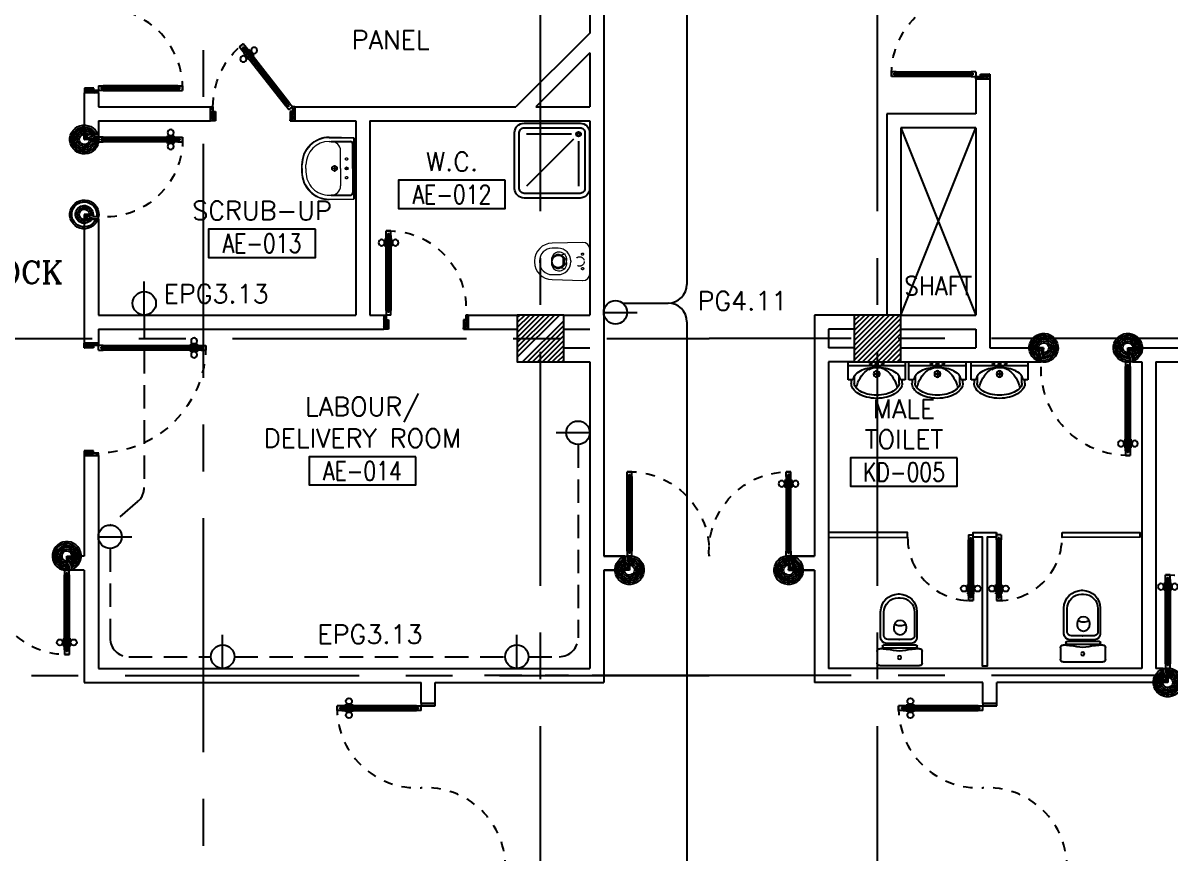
# Model space of a CAD drawing. Extents: x -0.4 to 91.7, y -13.2 to 78.1.
# Drawn here: x 62.11 to 74.37, y 44.67 to 53.54 of the extents above; entities that cross this region are included whole.
import ezdxf
from ezdxf.enums import TextEntityAlignment as Align

# ---------------------------------------------------------------- set-up
doc = ezdxf.new("R2010")
doc.units = 0
doc.header["$MEASUREMENT"] = 0
for name, pattern in [('CENTER', [2, 1.25, -0.25, 0.25, -0.25]), ('CENTERX2', [4, 2.5, -0.5, 0.5, -0.5]), ('DASHED', [0.75, 0.5, -0.25]), ('HIDDEN', [0.375, 0.25, -0.125]), ('HIDDEN2', [0.1875, 0.125, -0.0625])]:
    doc.linetypes.add(name, pattern=pattern)
doc.layers.get('0').update_dxf_attribs({"color": 11, "linetype": 'CONTINUOUS'})
for name, color, linetype in [('AXES', 11, 'CENTERX2'), ('AXES1', 11, 'CENTER'), ('COL', 11, 'CONTINUOUS'), ('DIM', 11, 'CONTINUOUS'), ('DOOR', 11, 'CONTINUOUS'), ('DOOR-DIM', 11, 'CONTINUOUS'), ('E-CLINE', 4, 'CONTINUOUS'), ('E-HLINE', 4, 'HIDDEN'), ('E-SOCKETS', 4, 'CONTINUOUS'), ('FIX', 11, 'CONTINUOUS'), ('HAT', 11, 'CONTINUOUS'), ('PART', 11, 'CONTINUOUS'), ('RM-BOX', 11, 'CONTINUOUS'), ('RM-NAME', 11, 'CONTINUOUS'), ('RM-NO', 11, 'CONTINUOUS'), ('SHAFTS', 11, 'CONTINUOUS'), ('SUNI-FUR', 11, 'CONTINUOUS'), ('TXT', 11, 'CONTINUOUS'), ('WALL', 11, 'CONTINUOUS')]:
    doc.layers.add(name, color=color, linetype=linetype)
doc.styles.add('ROMANC', font='romanc', dxfattribs={"height": 0.1})
doc.styles.add('ROMANS', font='ROMANS.shx', dxfattribs={"width": 0.6})

# ---------------------------------------------------------------- blocks, each defined once
blk = doc.blocks.new('RM1')
at = {"layer": 'RM-BOX'}
blk.add_lwpolyline([(570, -200), (-570, -200), (-570, -500), (570, -500)], close=True, dxfattribs=at)
at = {"layer": 'RM-NAME', "style": 'ROMANS'}
for tag, p in [('ROOMNAME1', (0, 324)), ('ROOMNAME2', (0, 0))]:
    blk.add_attdef(tag, text='', height=200, dxfattribs=at).set_placement(p, align=Align.MIDDLE)
at = {"layer": 'RM-NO', "style": 'ROMANS', "width": 0.8}
blk.add_attdef('ROOMNO', text='', height=200, dxfattribs=at).set_placement((0, -350), align=Align.MIDDLE)
blk = doc.blocks.new('A$C272A55A0')
at = {"layer": 'DOOR', "color": 0, "linetype": 'ByBlock'}
for p, q in [((0, 900), (0, 1050)), ((50, 1050), (0, 1050)), ((50, 950), (50, 1050)), ((1750, 950), (1750, 1050)), ((1750, 1050), (1800, 1050)), ((1800, 1050), (1800, 900)), ((0, 900), (25, 900)), ((25, 950), (50, 950)), ((25, 900), (25, 950)), ((75, 900), (25, 900)), ((25, 850), (25, 900)), ((58, 870), (42, 870)), ((42, 870), (42, 850)), ((58, 850), (58, 870)), ((75, 900), (75, 850)), ((1725, 900), (1775, 900)), ((1725, 900), (1725, 850)), ((1742, 870), (1758, 870)), ((1742, 850), (1742, 870)), ((1775, 950), (1750, 950)), ((1758, 870), (1758, 850)), ((1775, 900), (1775, 950)), ((1800, 900), (1775, 900)), ((1775, 850), (1775, 900)), ((42, 850), (25, 850)), ((75, 850), (58, 850)), ((1725, 850), (1742, 850)), ((1758, 850), (1775, 850)), ((1718, 160), (1709, 160)), ((1709, 95), (1709, 160)), ((1725, 173), (1718, 173)), ((1718, 173), (1718, 83)), ((1718, 95), (1718, 160)), ((1775, 173), (1782, 173)), ((1782, 173), (1782, 83)), ((1782, 160), (1791, 160)), ((1782, 95), (1782, 160)), ((1791, 95), (1791, 160)), ((25, 50), (42, 50)), ((25, 50), (25, 0)), ((25, 0), (75, 0)), ((75, 0), (25, 0)), ((42, 50), (42, 30)), ((42, 30), (58, 30)), ((58, 50), (75, 50)), ((58, 50), (58, 30)), ((75, 50), (75, 0)), ((1718, 95), (1709, 95)), ((1725, 83), (1718, 83)), ((1742, 50), (1725, 50)), ((1725, 50), (1725, 0)), ((1775, 0), (1725, 0)), ((1725, 0), (1775, 0)), ((1742, 50), (1742, 30)), ((1758, 30), (1742, 30)), ((1775, 50), (1758, 50)), ((1758, 50), (1758, 30)), ((1775, 83), (1782, 83)), ((1775, 50), (1775, 0)), ((1782, 95), (1791, 95))]:
    blk.add_line(p, q, dxfattribs=at)
at = {"layer": 'DOOR', "color": 9, "linetype": 'ByBlock'}
for p, q in [((50, 1050), (0, 1010)), ((50, 1050), (0, 937)), ((50, 1050), (37, 950)), ((1750, 1050), (1800, 1010)), ((1750, 1050), (1800, 937)), ((1750, 1050), (1763, 950))]:
    blk.add_line(p, q, dxfattribs=at)
at = {"layer": 'DOOR', "linetype": 'ByBlock'}
for p, q in [((25, 850), (25, 50)), ((42, 850), (42, 50)), ((58, 850), (58, 50)), ((75, 50), (75, 850)), ((1725, 50), (1725, 850)), ((1742, 850), (1742, 50)), ((1758, 850), (1758, 50)), ((1775, 850), (1775, 50))]:
    blk.add_line(p, q, dxfattribs=at)
at = {"layer": 'DOOR', "color": 0, "linetype": 'ByBlock'}
for centre in [(1676, 128), (1824, 128)]:
    blk.add_circle(centre, 32.4, dxfattribs=at)
at = {"layer": 'DOOR', "color": 9, "linetype": 'ByBlock'}
for centre, radius, start, end in [((50, 1050), 54.4, 203.2074, 270), ((50, 1050), 74.4, 227.7764, 270), ((50, 1050), 34.4, 180, 270), ((50, 1050), 14.4, 180, 270), ((1750, 1050), 14.4, 270, 0), ((1750, 1050), 34.4, 270, 0), ((1750, 1050), 54.4, 270, 336.7926), ((1750, 1050), 74.4, 270, 312.2236), ((50, 1050), 94.4, 238.0182, 270), ((50, 1050), 114, 244.0838, 257.3774), ((50, 1050), 134, 248.1598, 259.28), ((50, 1050), 154, 251.1053, 256.2858), ((1750, 1050), 94.4, 270, 301.9818), ((1750, 1050), 114, 282.6226, 295.9162), ((1750, 1050), 134, 280.72, 291.8402), ((1750, 1050), 154, 283.7142, 288.8947)]:
    blk.add_arc(centre, radius, start, end, dxfattribs=at)
at = {"layer": 'DOOR', "linetype": 'HIDDEN', "ltscale": 0.5}
for centre, start, end in [((50, 851), 268.3174, 3.2965), ((1750, 851), 176.7035, 271.6826)]:
    blk.add_arc(centre, 851, start, end, dxfattribs=at)
at = {"layer": 'WALL', "linetype": 'ByBlock'}
blk.add_line((1800, 900), (1800, 1050), dxfattribs=at)
blk = doc.blocks.new('COL50')
at = {"layer": 'COL'}
blk.add_lwpolyline([(-250, 250), (-250, -250), (250, -250), (250, 250)], close=True, dxfattribs=at)
blk = doc.blocks.new('*X62')
at = {"color": 0}
for p, q in [((193089, 55150), (193540, 55601)), ((193089, 55203), (193487, 55601)), ((193089, 55256), (193434, 55601)), ((193089, 55309), (193381, 55601)), ((193089, 55362), (193328, 55601)), ((193089, 55415), (193275, 55601)), ((193089, 55468), (193222, 55601)), ((193089, 55521), (193169, 55601)), ((193089, 55574), (193116, 55601)), ((193146, 55101), (193589, 55544)), ((193199, 55101), (193589, 55491)), ((193252, 55101), (193589, 55438)), ((193305, 55101), (193589, 55385)), ((193358, 55101), (193589, 55332)), ((193411, 55101), (193589, 55278)), ((193464, 55101), (193589, 55225)), ((193517, 55101), (193589, 55172)), ((193570, 55101), (193589, 55119))]:
    blk.add_line(p, q, dxfattribs=at)
blk = doc.blocks.new('*X47')
at = {"color": 0}
for p, q in [((84179, 55117), (84663, 55601)), ((84179, 55170), (84610, 55601)), ((84179, 55223), (84557, 55601)), ((84179, 55276), (84504, 55601)), ((84179, 55329), (84451, 55601)), ((84179, 55382), (84398, 55601)), ((84179, 55435), (84345, 55601)), ((84179, 55488), (84292, 55601)), ((84179, 55541), (84239, 55601)), ((84179, 55594), (84186, 55601)), ((84216, 55101), (84679, 55564)), ((84269, 55101), (84679, 55511)), ((84322, 55101), (84679, 55458)), ((84375, 55101), (84679, 55405)), ((84428, 55101), (84679, 55352)), ((84481, 55101), (84679, 55299)), ((84534, 55101), (84679, 55246)), ((84587, 55101), (84679, 55193)), ((84640, 55101), (84679, 55140))]:
    blk.add_line(p, q, dxfattribs=at)
blk = doc.blocks.new('DOOR90')
at = {"layer": 'DOOR', "color": 7, "linetype": 'ByBlock'}
for p, q in [((-150, 0), (0, 0)), ((-150, 0), (-150, -25)), ((0, -50), (-114, 0)), ((0, -50), (-40, 0)), ((0, -50), (0, 0)), ((-1000, -25), (-1050, -25)), ((-1050, -75), (-1050, -25)), ((-1050, -25), (-1050, -75)), ((-1000, -75), (-1050, -75)), ((-1000, -42), (-1020, -42)), ((-1020, -42), (-1020, -58)), ((-1000, -58), (-1020, -58)), ((-1000, -25), (-1000, -42)), ((-1000, -58), (-1000, -75)), ((-878, -18), (-968, -18)), ((-968, -25), (-968, -18)), ((-968, -75), (-968, -82)), ((-878, -82), (-968, -82)), ((-955, -9), (-890, -9)), ((-955, -18), (-955, -9)), ((-955, -18), (-890, -18)), ((-955, -82), (-890, -82)), ((-955, -82), (-955, -91)), ((-955, -91), (-890, -91)), ((-890, -18), (-890, -9)), ((-890, -82), (-890, -91)), ((-878, -25), (-878, -18)), ((-878, -75), (-878, -82)), ((-200, -25), (-150, -25)), ((-200, -42), (-200, -25)), ((-180, -42), (-200, -42)), ((-200, -58), (-180, -58)), ((-200, -75), (-200, -58)), ((-150, -75), (-200, -75)), ((-180, -58), (-180, -42)), ((-150, -25), (-100, -25)), ((-150, -75), (-150, -25)), ((-100, -25), (-100, -50)), ((0, -50), (-100, -37)), ((-100, -50), (0, -50)), ((0, -850), (-114, -900)), ((-100, -875), (-100, -850)), ((0, -850), (-100, -863)), ((-100, -850), (0, -850)), ((0, -850), (-40, -900)), ((0, -850), (0, -900)), ((-150, -875), (-100, -875)), ((-150, -900), (-150, -875)), ((-150, -900), (0, -900)), ((0, -900), (-150, -900))]:
    blk.add_line(p, q, dxfattribs=at)
at = {"layer": 'DOOR', "linetype": 'ByBlock'}
for p, q in [((-200, -25), (-1000, -25)), ((-200, -42), (-1000, -42)), ((-200, -58), (-1000, -58)), ((-1000, -75), (-200, -75))]:
    blk.add_line(p, q, dxfattribs=at)
at = {"layer": 'DOOR', "color": 7, "linetype": 'ByBlock'}
for centre in [(-923, 24), (-923, -124)]:
    blk.add_circle(centre, 32.4, dxfattribs=at)
for centre, radius, start, end in [((0, -50), 154, 161.1053, 166.2858), ((0, -50), 94.4, 148.0182, 180), ((0, -50), 134, 158.1598, 169.28), ((0, -50), 114, 154.0838, 167.3774), ((0, -50), 74.4, 137.7764, 180), ((0, -50), 54.4, 113.2074, 180), ((0, -50), 34.4, 90, 180), ((0, -50), 14.4, 90, 180), ((0, -850), 94.4, 180, 211.9818), ((0, -850), 74.4, 180, 222.2236), ((0, -850), 54.4, 180, 246.7926), ((0, -850), 34.4, 180, 270), ((0, -850), 14.4, 180, 270), ((0, -850), 154, 193.7142, 198.8947), ((0, -850), 134, 190.72, 201.8402)]:
    blk.add_arc(centre, radius, start, end, dxfattribs=at)
at = {"layer": 'DOOR', "linetype": 'HIDDEN', "ltscale": 0.5}
blk.add_arc((-222, -50), 828, 178.2701, 275.003, dxfattribs=at)
blk = doc.blocks.new('DOOR100')
at = {"layer": 'DOOR', "color": 7, "linetype": 'ByBlock'}
for p, q in [((-75, 1250), (-75, 1300)), ((-75, 1300), (-25, 1300)), ((-25, 1300), (-75, 1300)), ((-58, 1250), (-75, 1250)), ((-58, 1250), (-58, 1270)), ((-42, 1270), (-58, 1270)), ((-42, 1250), (-42, 1270)), ((-25, 1250), (-42, 1250)), ((-25, 1250), (-25, 1300)), ((-91, 1205), (-91, 1140)), ((-82, 1205), (-91, 1205)), ((-82, 1140), (-91, 1140)), ((-82, 1128), (-82, 1218)), ((-75, 1218), (-82, 1218)), ((-82, 1205), (-82, 1140)), ((-75, 1128), (-82, 1128)), ((-25, 1218), (-18, 1218)), ((-25, 1128), (-18, 1128)), ((-18, 1128), (-18, 1218)), ((-18, 1205), (-18, 1140)), ((-18, 1205), (-9, 1205)), ((-18, 1140), (-9, 1140)), ((-9, 1205), (-9, 1140)), ((-1200, 0), (-1200, 150)), ((-1200, 150), (-1175, 150)), ((-1200, 150), (-1200, 0)), ((-1175, 150), (-1175, 100)), ((-75, 200), (-58, 200)), ((-75, 150), (-75, 200)), ((-75, 150), (-25, 150)), ((-58, 200), (-58, 180)), ((-58, 180), (-42, 180)), ((-42, 200), (-25, 200)), ((-42, 180), (-42, 200)), ((-25, 200), (-25, 150)), ((0, 150), (-25, 150)), ((-25, 150), (-25, 100)), ((0, 0), (0, 150)), ((0, 150), (0, 0)), ((-1150, 0), (-1200, 114)), ((-1150, 0), (-1200, 40)), ((-1150, 0), (-1200, 0)), ((-1175, 100), (-1150, 100)), ((-1150, 0), (-1163, 100)), ((-1150, 100), (-1150, 0)), ((-50, 0), (0, 114)), ((-50, 100), (-50, 0)), ((-50, 0), (-37, 100)), ((-25, 100), (-50, 100)), ((-50, 0), (0, 40)), ((-50, 0), (0, 0))]:
    blk.add_line(p, q, dxfattribs=at)
at = {"layer": 'DOOR', "linetype": 'ByBlock'}
for p, q in [((-75, 1250), (-75, 200)), ((-58, 200), (-58, 1250)), ((-42, 200), (-42, 1250)), ((-25, 200), (-25, 1250))]:
    blk.add_line(p, q, dxfattribs=at)
at = {"layer": 'DOOR', "color": 7, "linetype": 'ByBlock'}
for centre in [(-124, 1173), (24, 1173)]:
    blk.add_circle(centre, 32.4, dxfattribs=at)
at = {"layer": 'DOOR', "linetype": 'HIDDEN', "ltscale": 0.5}
blk.add_arc((-25, 150), 1150, 90, 180, dxfattribs=at)
at = {"layer": 'DOOR', "color": 7, "linetype": 'ByBlock'}
for centre, radius, start, end in [((-1150, 0), 154, 103.7142, 108.8947), ((-1150, 0), 134, 100.72, 111.8402), ((-50, 0), 134, 68.1598, 79.28), ((-50, 0), 154, 71.1053, 76.2858), ((-1150, 0), 94.4, 90, 121.9818), ((-1150, 0), 74.4, 90, 132.2236), ((-1150, 0), 54.4, 90, 156.7926), ((-1150, 0), 34.4, 90, 180), ((-1150, 0), 14.4, 90, 180), ((-50, 0), 94.4, 58.0182, 90), ((-50, 0), 74.4, 47.7764, 90), ((-50, 0), 54.4, 23.2074, 90), ((-50, 0), 34.4, 0, 90), ((-50, 0), 14.4, 0, 90), ((-50, 0), 114, 64.0838, 77.3774)]:
    blk.add_arc(centre, radius, start, end, dxfattribs=at)
blk = doc.blocks.new('DOOR90C')
at = {"layer": 'DOOR', "color": 7, "linetype": 'ByBlock'}
for p, q in [((150, 900), (0, 900)), ((0, 900), (0, 875)), ((0, 875), (50, 875)), ((150, 850), (36, 900)), ((50, 875), (50, 850)), ((150, 850), (50, 863)), ((150, 850), (110, 900)), ((150, 850), (150, 900)), ((50, 850), (150, 850)), ((-641, 591), (-672, 552)), ((-672, 552), (-641, 591)), ((-633, 521), (-672, 552)), ((-602, 560), (-641, 591)), ((-638, 546), (-628, 559)), ((-622, 534), (-638, 546)), ((-633, 521), (-622, 534)), ((-613, 547), (-628, 559)), ((-613, 547), (-602, 560)), ((-607, 501), (-612, 495)), ((-541, 440), (-612, 495)), ((-577, 540), (-572, 546)), ((-501, 490), (-572, 546)), ((-562, 538), (-557, 545)), ((-562, 538), (-511, 498)), ((-557, 545), (-506, 505)), ((-511, 498), (-506, 505)), ((-506, 485), (-501, 490)), ((-602, 487), (-607, 480)), ((-607, 480), (-556, 440)), ((-602, 487), (-551, 447)), ((-551, 447), (-556, 440)), ((-537, 445), (-541, 440)), ((-29, 69), (-39, 56)), ((-39, 56), (0, 25)), ((-13, 57), (-29, 69)), ((-9, 95), (-19, 82)), ((-19, 82), (-3, 69)), ((-3, 69), (-13, 57)), ((31, 64), (-9, 95)), ((31, 64), (0, 25)), ((0, 0), (0, 25)), ((0, 25), (50, 25)), ((150, 50), (36, 0)), ((50, 50), (150, 50)), ((150, 50), (50, 37)), ((50, 25), (50, 50)), ((150, 50), (110, 0)), ((150, 50), (150, 0))]:
    blk.add_line(p, q, dxfattribs=at)
at = {"layer": 'DOOR', "linetype": 'ByBlock'}
for p, q in [((-641, 591), (-9, 95)), ((-39, 56), (-633, 521)), ((-29, 69), (-622, 534)), ((-19, 82), (-613, 547))]:
    blk.add_line(p, q, dxfattribs=at)
at = {"layer": 'DOOR', "color": 7, "linetype": 'ByBlock'}
for centre in [(-511, 551), (-602, 435)]:
    blk.add_circle(centre, 32.4, dxfattribs=at)
at = {"layer": 'DOOR', "linetype": 'HIDDEN', "ltscale": 0.5}
blk.add_arc((2, 7), 868, 90.1618, 137.7823, dxfattribs=at)
at = {"layer": 'DOOR', "color": 7, "linetype": 'ByBlock'}
for centre, radius, start, end in [((150, 850), 154, 161.1053, 166.2858), ((150, 850), 134, 158.1598, 169.28), ((150, 850), 94.4, 148.0182, 180), ((150, 850), 74.4, 137.7764, 180), ((150, 850), 54.4, 113.2074, 180), ((150, 850), 34.4, 90, 180), ((150, 850), 14.4, 90, 180), ((150, 50), 134, 190.72, 201.8402), ((150, 50), 114, 192.6226, 205.9162), ((150, 50), 94.4, 180, 211.9818), ((150, 50), 74.4, 180, 222.2236), ((150, 50), 54.4, 180, 246.7926), ((150, 50), 34.4, 180, 270), ((150, 50), 14.4, 180, 270)]:
    blk.add_arc(centre, radius, start, end, dxfattribs=at)
blk = doc.blocks.new('2')
at = {"layer": 'SUNI-FUR', "linetype": 'Continuous'}
for p, q in [((0.014, 0.765), (0.004, 0.765)), ((0.016, 0.724), (-0.003, 0.724)), ((-0.185, 0.576), (-0.185, 0.3)), ((-0.159, 0.57), (-0.159, 0.32)), ((0.168, 0.32), (0.168, 0.57)), ((0.203, 0.3), (0.203, 0.576)), ((-0.065, 0.438), (-0.07, 0.406)), ((-0.07, 0.406), (-0.065, 0.375)), ((-0.005, 0.487), (-0.029, 0.481)), ((0.019, 0.481), (-0.005, 0.487)), ((0.06, 0.406), (0.055, 0.438)), ((0.057, 0.377), (0.06, 0.406)), ((-0.113, 0.279), (0.008, 0.279)), ((-0.029, 0.331), (-0.005, 0.326)), ((-0.005, 0.326), (0.019, 0.331)), ((0.001, 0.279), (0.123, 0.279)), ((0.008, 0.279), (0.001, 0.279)), ((-0.241, 0.03), (-0.241, 0.15)), ((-0.211, 0.18), (-0.17, 0.18)), ((-0.186, 0.199), (-0.186, 0.208)), ((-0.176, 0.218), (0.172, 0.218)), ((0.172, 0.189), (-0.176, 0.189)), ((-0.122, 0.237), (0.009, 0.237)), ((0.009, 0.237), (0.14, 0.237)), ((0.174, 0.18), (0.211, 0.18)), ((0.174, 0.18), (0.174, 0.18)), ((0.182, 0.208), (0.182, 0.199)), ((0.241, 0.15), (0.241, 0.03)), ((0.211, 0), (-0.211, 0))]:
    blk.add_line(p, q, dxfattribs=at)
blk.add_circle((0.002, 0.087), 0.0184, dxfattribs=at)
for centre, radius, start, end in [((0.004, 0.576), 0.189, 90, 180), ((0.014, 0.576), 0.189, 0, 90), ((-0.005, 0.57), 0.154, 90, 180), ((0.014, 0.57), 0.154, 0, 90), ((0.013, 0.412), 0.082, 141.0758, 161.504), ((0.013, 0.401), 0.082, 198.496, 218.9242), ((-0.007, 0.537), 0.112, 239.4234, 302.9162), ((0.002, 0.421), 0.0682, 117.1532, 141.0758), ((-0.012, 0.421), 0.0682, 38.9242, 62.8468), ((-0.023, 0.412), 0.082, 18.496, 38.9242), ((-0.029, 0.406), 0.0901, 321.0758, 341.504), ((-0.122, 0.3), 0.063, 180, 270), ((-0.116, 0.322), 0.0432, 183.5129, 273.5129), ((0.002, 0.392), 0.0682, 218.9242, 242.8468), ((-0.012, 0.392), 0.0682, 297.1532, 321.0758), ((0.125, 0.322), 0.0432, 266.4871, 356.4871), ((0.14, 0.3), 0.063, 270, 0), ((-0.211, 0.15), 0.03, 90, 180), ((-0.176, 0.208), 0.01, 90, 180), ((-0.176, 0.199), 0.01, 180, 270), ((-0.201, -0.252), 0.433, 79.7535, 85.8109), ((0.075, 1.126), 0.973, 258.1938, 265.7347), ((-0.07, 1.126), 0.973, 274.2653, 281.8062), ((0.206, -0.252), 0.433, 94.1891, 100.2465), ((0.172, 0.208), 0.01, 0, 90), ((0.172, 0.199), 0.01, 270, 0), ((0.211, 0.15), 0.03, 0, 90), ((-0.211, 0.03), 0.03, 180, 270), ((0.211, 0.03), 0.03, 270, 0)]:
    blk.add_arc(centre, radius, start, end, dxfattribs=at)
blk = doc.blocks.new('LAV1')
at = {"layer": 'FIX', "linetype": 'ByBlock'}
blk.add_line((-328, -25), (328, -25), dxfattribs=at)
at = {"layer": 'FIX', "linetype": 'Continuous', "lineweight": 20}
for p, q in [((-328, -285), (-328, -25)), ((328, -285), (328, -25)), ((0, -165), (-187, -165)), ((0, -165), (187, -165)), ((-288, -285), (-288, -265)), ((287, -285), (287, -265)), ((0, -535), (-38, -535)), ((0, -575), (-38, -575)), ((0, -535), (38, -535)), ((0, -575), (38, -575))]:
    blk.add_line(p, q, dxfattribs=at)
at = {"layer": 'FIX', "linetype": 'ByBlock', "ltscale": 0.3}
for p, q in [((-288, -265), (-288, -60)), ((0, -35), (-262, -35)), ((0, -35), (262, -35)), ((287, -265), (287, -60))]:
    blk.add_line(p, q, dxfattribs=at)
at = {"layer": 'FIX', "lineweight": 20}
for p, q in [((-16, -101), (15, -101)), ((0, -85), (0, -116))]:
    blk.add_line(p, q, dxfattribs=at)
at = {"layer": 'FIX', "linetype": 'DASHED', "lineweight": 20, "ltscale": 0.04}
for p, q in [((-36, -230), (37, -230)), ((0, -194), (0, -266))]:
    blk.add_line(p, q, dxfattribs=at)
at = {"layer": 'FIX', "linetype": 'Continuous', "lineweight": 20}
blk.add_lwpolyline([(295, -25), (0, -25), (-328, -25), (-334, -285, 0.414214), (-38, -582), (0, -582), (38, -582, 0.414214), (334, -285), (328, -25), (0, -25)], format="xyb", dxfattribs=at)
at = {"layer": 'FIX', "linetype": 'HIDDEN', "lineweight": 20, "ltscale": 0.05}
for centre in [(-100, -101), (100, -101)]:
    blk.add_circle(centre, 12.4, dxfattribs=at)
at = {"layer": 'FIX', "lineweight": 20}
for centre, radius in [((0, -101), 15.5), ((0, -230), 29.5), ((0, -230), 22.5)]:
    blk.add_circle(centre, radius, dxfattribs=at)
at = {"layer": 'FIX', "linetype": 'ByBlock', "ltscale": 0.3}
for centre, start, end in [((-262, -60), 90, 180), ((262, -60), 0, 90)]:
    blk.add_arc(centre, 25, start, end, dxfattribs=at)
at = {"layer": 'FIX', "linetype": 'Continuous', "lineweight": 20}
for centre, radius, start, end in [((-187, -265), 100, 90, 180), ((187, -265), 100, 0, 90), ((-38, -285), 290, 180, 270), ((-38, -285), 250, 180, 270), ((38, -285), 290, 270, 0), ((38, -285), 250, 270, 0)]:
    blk.add_arc(centre, radius, start, end, dxfattribs=at)
blk = doc.blocks.new('WC1')
at = {"layer": 'FIX', "lineweight": 20}
for p, q in [((35, 204), (-293, 194)), ((-230, 141), (-293, 141)), ((108, 0), (108, 131)), ((-482, 5), (-482, -5)), ((-429, 5), (-429, -5)), ((-289, 24), (-295, 0)), ((-295, 0), (-289, -24)), ((-150, 76), (-245, 60)), ((-94, 5), (-94, -5)), ((108, -131), (108, 0)), ((-245, -60), (-150, -76)), ((-293, -141), (-230, -141)), ((-293, -194), (35, -204)), ((32, -204), (35, -204))]:
    blk.add_line(p, q, dxfattribs=at)
at = {"layer": 'FIX', "linetype": 'Continuous', "lineweight": 20}
blk.add_line((-175, -47), (-175, 45), dxfattribs=at)
at = {"layer": 'FIX', "linetype": 'HIDDEN2', "lineweight": 20, "ltscale": 0.3}
blk.add_circle((0, 0), 49.8, dxfattribs=at)
at = {"layer": 'FIX', "linetype": 'HIDDEN', "lineweight": 20, "ltscale": 0.05}
for centre in [(32, 78), (32, -77)]:
    blk.add_circle(centre, 11.6, dxfattribs=at)
at = {"layer": 'FIX', "lineweight": 20}
for centre, radius, start, end in [((-293, 5), 189, 90, 180), ((-293, 5), 136, 90, 180), ((-230, 5), 136, 360, 90), ((35, 131), 73, 360, 90), ((-228, -7), 68.2, 128.9242, 152.8468), ((-219, -18), 82, 108.496, 128.9242), ((-293, -5), 189, 180, 270), ((-293, -5), 136, 180, 270), ((-228, 7), 68.2, 207.1532, 231.0758), ((-219, 18), 82, 231.0758, 251.504), ((-230, -5), 136, 270, 0), ((35, -131), 73, 270, 0)]:
    blk.add_arc(centre, radius, start, end, dxfattribs=at)
at = {"layer": 'FIX', "linetype": 'Continuous', "lineweight": 20}
for centre, start, end in [((-198, 46), 357.6662, 91.6121), ((-197, -46), 268.3879, 2.3338)]:
    blk.add_arc(centre, 22.3, start, end, dxfattribs=at)
blk = doc.blocks.new('A$C24ED45A6')
at = {"layer": 'DOOR', "color": 0, "linetype": 'ByBlock'}
for p, q in [((925, 1100), (925, 1150)), ((925, 1150), (975, 1150)), ((975, 1150), (925, 1150)), ((942, 1100), (942, 1120)), ((958, 1120), (942, 1120)), ((958, 1100), (958, 1120)), ((975, 1100), (975, 1150)), ((909, 1055), (909, 990)), ((918, 1055), (909, 1055)), ((918, 990), (909, 990)), ((918, 978), (918, 1068)), ((925, 1068), (918, 1068)), ((918, 1055), (918, 990)), ((942, 1100), (925, 1100)), ((975, 1100), (958, 1100)), ((975, 1068), (982, 1068)), ((982, 978), (982, 1068)), ((982, 1055), (982, 990)), ((982, 1055), (991, 1055)), ((982, 990), (991, 990)), ((991, 1055), (991, 990)), ((925, 978), (918, 978)), ((975, 978), (982, 978)), ((0, 0), (0, 150)), ((0, 150), (25, 150)), ((25, 150), (25, 100)), ((925, 150), (925, 200)), ((925, 200), (942, 200)), ((925, 150), (975, 150)), ((942, 200), (942, 180)), ((942, 180), (958, 180)), ((958, 180), (958, 200)), ((958, 200), (975, 200)), ((975, 200), (975, 150)), ((1000, 150), (975, 150)), ((975, 150), (975, 100)), ((1000, 150), (1000, 0)), ((50, 0), (0, 0)), ((25, 100), (50, 100)), ((50, 100), (50, 0)), ((975, 100), (950, 100)), ((950, 100), (950, 0)), ((950, 0), (1000, 0))]:
    blk.add_line(p, q, dxfattribs=at)
at = {"layer": 'DOOR', "linetype": 'ByBlock'}
for p, q in [((925, 1100), (925, 200)), ((942, 200), (942, 1100)), ((958, 200), (958, 1100)), ((975, 200), (975, 1100))]:
    blk.add_line(p, q, dxfattribs=at)
at = {"layer": 'DOOR', "color": 9, "linetype": 'ByBlock'}
for p, q in [((50, 0), (0, 114)), ((50, 0), (0, 40)), ((50, 0), (37, 100)), ((950, 0), (1000, 114)), ((950, 0), (963, 100)), ((950, 0), (1000, 40))]:
    blk.add_line(p, q, dxfattribs=at)
at = {"layer": 'DOOR', "color": 0, "linetype": 'ByBlock'}
for centre in [(876, 1023), (1024, 1023)]:
    blk.add_circle(centre, 32.4, dxfattribs=at)
at = {"layer": 'DOOR', "linetype": 'HIDDEN', "ltscale": 0.5}
blk.add_arc((950, 222), 928, 88.456, 184.4816, dxfattribs=at)
at = {"layer": 'DOOR', "color": 9, "linetype": 'ByBlock'}
for centre, radius, start, end in [((50, 0), 154, 103.7142, 108.8947), ((50, 0), 134, 100.72, 111.8402), ((950, 0), 134, 68.1598, 79.28), ((950, 0), 154, 71.1053, 76.2858), ((50, 0), 114, 102.6226, 115.9162), ((50, 0), 94.4, 90, 121.9818), ((50, 0), 74.4, 90, 132.2236), ((50, 0), 54.4, 90, 156.7926), ((50, 0), 34.4, 90, 180), ((50, 0), 14.4, 90, 180), ((950, 0), 94.4, 58.0182, 90), ((950, 0), 74.4, 47.7764, 90), ((950, 0), 54.4, 23.2074, 90), ((950, 0), 34.4, 0, 90), ((950, 0), 14.4, 0, 90), ((950, 0), 114, 64.0838, 77.3774)]:
    blk.add_arc(centre, radius, start, end, dxfattribs=at)
at = {"layer": 'WALL'}
blk.add_line((1000, 0), (1000, 150), dxfattribs=at)
blk = doc.blocks.new('fe-door')
at = {"layer": 'DOOR', "color": 0, "linetype": 'ByBlock'}
for p, q in [((-900, 1775), (-900, 1725)), ((-900, 1725), (-900, 1775)), ((-850, 1775), (-900, 1775)), ((-850, 1725), (-900, 1725)), ((-870, 1758), (-870, 1742)), ((-850, 1758), (-870, 1758)), ((-850, 1742), (-870, 1742)), ((-850, 1775), (-850, 1758)), ((-850, 1742), (-850, 1725)), ((-818, 1775), (-818, 1782)), ((-728, 1782), (-818, 1782)), ((-818, 1725), (-818, 1718)), ((-728, 1718), (-818, 1718)), ((-805, 1782), (-805, 1791)), ((-805, 1791), (-740, 1791)), ((-805, 1782), (-740, 1782)), ((-805, 1718), (-805, 1709)), ((-805, 1718), (-740, 1718)), ((-740, 1782), (-740, 1791)), ((-740, 1718), (-740, 1709)), ((-728, 1775), (-728, 1782)), ((-728, 1725), (-728, 1718)), ((-50, 1758), (-50, 1775)), ((-50, 1775), (0, 1775)), ((-30, 1758), (-50, 1758)), ((-50, 1725), (-50, 1742)), ((-50, 1742), (-30, 1742)), ((0, 1725), (-50, 1725)), ((-30, 1742), (-30, 1758)), ((150, 1800), (0, 1800)), ((0, 1800), (0, 1775)), ((0, 1725), (0, 1775)), ((0, 1775), (150, 1775)), ((150, 1775), (150, 1800)), ((-805, 1709), (-740, 1709)), ((0, 75), (0, 25)), ((0, 75), (50, 75)), ((0, 0), (0, 25)), ((0, 25), (50, 25)), ((150, 25), (0, 25)), ((0, 0), (150, 0)), ((30, 58), (30, 42)), ((50, 58), (30, 58)), ((30, 42), (50, 42)), ((50, 75), (50, 58)), ((50, 42), (50, 25)), ((150, 25), (150, 0)), ((850, 58), (850, 75)), ((850, 75), (900, 75)), ((850, 58), (870, 58)), ((850, 25), (850, 42)), ((850, 42), (870, 42)), ((850, 25), (900, 25)), ((870, 42), (870, 58)), ((900, 25), (900, 75)), ((900, 75), (900, 25))]:
    blk.add_line(p, q, dxfattribs=at)
at = {"layer": 'DOOR', "linetype": 'ByBlock'}
for p, q in [((-50, 1775), (-850, 1775)), ((-50, 1758), (-850, 1758)), ((-50, 1742), (-850, 1742)), ((-850, 1725), (-50, 1725)), ((850, 75), (50, 75)), ((50, 58), (850, 58)), ((50, 42), (850, 42)), ((50, 25), (850, 25))]:
    blk.add_line(p, q, dxfattribs=at)
at = {"layer": 'DOOR', "color": 0, "linetype": 'ByBlock'}
for centre in [(-773, 1824), (-773, 1676)]:
    blk.add_circle(centre, 32.4, dxfattribs=at)
at = {"layer": 'DOOR', "linetype": 'HIDDEN', "ltscale": 0.5}
for centre, start, end in [((-49, 1750), 178.3174, 273.2965), ((49, 50), 358.3174, 93.2965)]:
    blk.add_arc(centre, 851, start, end, dxfattribs=at)
at = {"layer": 'WALL'}
for p, q in [((0, 1800), (150, 1800)), ((0, 0), (150, 0))]:
    blk.add_line(p, q, dxfattribs=at)
at = {"layer": 'WALL', "linetype": 'ByBlock'}
blk.add_line((0, 1800), (150, 1800), dxfattribs=at)
blk = doc.blocks.new('3')
at = {"layer": 'SUNI-FUR', "linetype": 'Continuous'}
for p, q in [((-0.304, 0), (-0.304, -0.192)), ((0.304, 0), (-0.304, 0)), ((0.304, -0.192), (0.304, 0)), ((0.304, -0.039), (-0.304, -0.039)), ((0.016, -0.021), (-0.015, -0.021)), ((0, -0.005), (0, -0.037)), ((0, -0.098), (0, -0.162)), ((-0.304, -0.192), (-0.254, -0.192)), ((-0.271, -0.228), (-0.271, -0.192)), ((-0.254, -0.192), (-0.239, -0.15)), ((-0.239, -0.228), (-0.239, -0.15)), ((0.032, -0.13), (-0.032, -0.13)), ((0.239, -0.15), (0.254, -0.192)), ((0.239, -0.15), (0.239, -0.228)), ((0.254, -0.192), (0.304, -0.192)), ((0.271, -0.192), (0.271, -0.228))]:
    blk.add_line(p, q, dxfattribs=at)
for centre, radius in [((-0.065, -0.021), 0.0124), ((0, -0.13), 0.0325), ((0, -0.021), 0.0155), ((0.065, -0.021), 0.0124)]:
    blk.add_circle(centre, radius, dxfattribs=at)
for centre, radius, start, end in [((-0.085, -0.267), 0.193, 117.0377, 142.6695), ((-0.028, -0.365), 0.307, 103.0865, 118.1878), ((0.054, -0.312), 0.27, 118.7422, 143.0578), ((-0.008, -0.528), 0.47, 89.0532, 100.9895), ((-0.012, -0.189), 0.13, 84.8536, 119.4454), ((0, -0.527), 0.469, 78.0637, 90), ((0.003, -0.228), 0.168, 61.4441, 91.1678), ((-0.04, -0.297), 0.25, 35.9608, 60.2764), ((0.034, -0.367), 0.306, 62.9623, 78.0637), ((0.085, -0.267), 0.193, 37.3305, 62.9623), ((-0.191, -0.235), 0.0807, 174.5539, 214.673), ((-0.187, -0.234), 0.0525, 173.0893, 213.2084), ((0.104, -0.343), 0.328, 144.0392, 163.2739), ((-0.104, -0.343), 0.328, 16.7261, 35.9608), ((0.171, -0.228), 0.068, 325.327, 0), ((0.171, -0.228), 0.101, 325.327, 0), ((-0.083, -0.16), 0.212, 214.673, 239.0867), ((-0.083, -0.16), 0.18, 214.673, 239.0867), ((0.204, -0.373), 0.433, 163.2739, 167.375), ((-0.035, -0.081), 0.305, 239.0867, 256.0699), ((-0.035, -0.081), 0.272, 239.0867, 256.0699), ((0, 0.062), 0.419, 256.0699, 270), ((0, 0.062), 0.419, 270, 283.9301), ((0.035, -0.081), 0.272, 283.9301, 300.9133), ((0.035, -0.081), 0.305, 283.9301, 300.9133), ((0.089, -0.171), 0.167, 300.9133, 325.327), ((0.089, -0.171), 0.2, 300.9133, 325.327), ((-0.204, -0.373), 0.433, 12.7359, 16.7261), ((0, 0.062), 0.452, 256.0699, 270), ((0, 0.062), 0.452, 270, 283.9301)]:
    blk.add_arc(centre, radius, start, end, dxfattribs=at)

msp = doc.modelspace()

# ---------------------------------------------------------------- linework, layer by layer
at = {"layer": 'AXES'}
for p, q in [((67.6414, -12.4715), (67.6414, 77.3632)), ((71.2414, -12.4715), (71.2414, 77.3632)), ((64.0414, 5.75), (64.0414, 64.32)), ((0.35, 50.17), (69.4414, 50.17)), ((90.9611, 50.17), (69.4414, 50.17)), ((11.2014, 46.57), (69.4414, 46.57)), ((90.9611, 46.57), (69.4414, 46.57))]:
    msp.add_line(p, q, dxfattribs=at)
at = {"layer": 'AXES1'}
msp.add_line((69.4414, 46.57), (67.0414, 46.57), dxfattribs=at)
at = {"layer": 'DOOR', "linetype": 'ByBlock'}
for p, q in [((72.2128, 48.07), (72.2128, 48.02)), ((72.2128, 48.07), (72.2628, 48.07)), ((72.2628, 48.02), (72.2628, 48.07)), ((72.5128, 48.02), (72.5128, 48.07)), ((72.5628, 48.07), (72.5128, 48.07)), ((72.5628, 48.07), (72.5628, 48.02)), ((72.2128, 47.42), (72.2128, 48.02)), ((72.2128, 48.02), (72.2298, 48.02)), ((72.2298, 48.02), (72.2298, 48.04)), ((72.2298, 48.04), (72.2458, 48.04)), ((72.2298, 48.02), (72.2298, 47.42)), ((72.2458, 48.04), (72.2458, 48.02)), ((72.2458, 48.02), (72.2458, 47.42)), ((72.2458, 48.02), (72.2628, 48.02)), ((72.2628, 48.02), (72.2628, 47.42)), ((72.5128, 48.02), (72.5128, 47.42)), ((72.5298, 48.02), (72.5128, 48.02)), ((72.5298, 48.04), (72.5298, 48.02)), ((72.5458, 48.04), (72.5298, 48.04)), ((72.5298, 48.02), (72.5298, 47.42)), ((72.5458, 48.02), (72.5458, 48.04)), ((72.5458, 48.02), (72.5458, 47.42)), ((72.5628, 48.02), (72.5458, 48.02)), ((72.5628, 47.42), (72.5628, 48.02)), ((72.2056, 47.5298), (72.1966, 47.5298)), ((72.1966, 47.465), (72.1966, 47.5298)), ((72.2056, 47.465), (72.1966, 47.465)), ((72.2056, 47.465), (72.2056, 47.5298)), ((72.2128, 47.4524), (72.2056, 47.4524)), ((72.2056, 47.4424), (72.2056, 47.4524)), ((72.2128, 47.4424), (72.2056, 47.4424)), ((72.2628, 47.4524), (72.27, 47.4524)), ((72.2628, 47.4424), (72.27, 47.4424)), ((72.27, 47.5298), (72.279, 47.5298)), ((72.27, 47.465), (72.27, 47.5298)), ((72.27, 47.465), (72.279, 47.465)), ((72.27, 47.4424), (72.27, 47.4524)), ((72.279, 47.465), (72.279, 47.5298)), ((72.5056, 47.5298), (72.4966, 47.5298)), ((72.4966, 47.465), (72.4966, 47.5298)), ((72.5056, 47.465), (72.4966, 47.465)), ((72.5056, 47.465), (72.5056, 47.5298)), ((72.5128, 47.4524), (72.5056, 47.4524)), ((72.5056, 47.4424), (72.5056, 47.4524)), ((72.5128, 47.4424), (72.5056, 47.4424)), ((72.5628, 47.4524), (72.57, 47.4524)), ((72.5628, 47.4424), (72.57, 47.4424)), ((72.57, 47.5298), (72.579, 47.5298)), ((72.57, 47.465), (72.57, 47.5298)), ((72.57, 47.465), (72.579, 47.465)), ((72.57, 47.4424), (72.57, 47.4524)), ((72.579, 47.465), (72.579, 47.5298)), ((72.2298, 47.42), (72.2128, 47.42)), ((72.2128, 47.42), (72.2128, 47.37)), ((72.2298, 47.42), (72.2298, 47.4)), ((72.2628, 47.42), (72.2458, 47.42)), ((72.2458, 47.42), (72.2458, 47.4)), ((72.2628, 47.42), (72.2628, 47.37)), ((72.5128, 47.42), (72.5298, 47.42)), ((72.5128, 47.42), (72.5128, 47.37)), ((72.5128, 47.37), (72.5628, 47.37)), ((72.5628, 47.37), (72.5128, 47.37)), ((72.5298, 47.42), (72.5298, 47.4)), ((72.5298, 47.4), (72.5458, 47.4)), ((72.5458, 47.42), (72.5628, 47.42)), ((72.5458, 47.42), (72.5458, 47.4)), ((72.5628, 47.42), (72.5628, 47.37))]:
    msp.add_line(p, q, dxfattribs=at)
at = {"layer": 'DOOR', "color": 97, "linetype": 'ByBlock'}
for p, q in [((72.2628, 47.37), (72.2128, 47.37)), ((72.2128, 47.37), (72.2628, 47.37)), ((72.2458, 47.4), (72.2298, 47.4))]:
    msp.add_line(p, q, dxfattribs=at)
at = {"layer": 'DOOR', "linetype": 'ByBlock'}
for centre in [(72.1643, 47.4974), (72.3114, 47.4974), (72.4643, 47.4974), (72.6114, 47.4974)]:
    msp.add_circle(centre, 0.0324, dxfattribs=at)
at = {"layer": 'DOOR', "linetype": 'HIDDEN', "ltscale": 0.5}
for centre, start, end in [((72.2378, 48.0445), 179.96077, 272.12255), ((72.5378, 48.0445), 267.87745, 0.03923)]:
    msp.add_arc(centre, 0.675, start, end, dxfattribs=at)
at = {"layer": 'E-CLINE', "color": 4}
for p, q in [((69.2041, 62.0085), (69.2041, 50.7479)), ((68.5171, 50.5479), (69.0041, 50.5479)), ((69.2041, 50.3479), (69.2041, 44.0559))]:
    msp.add_line(p, q, dxfattribs=at)
for centre, start, end in [((69.0041, 50.7479), 270, 0), ((69.0041, 50.3479), 0, 90)]:
    msp.add_arc(centre, 0.2, start, end, dxfattribs=at)
at = {"layer": 'E-HLINE', "color": 4}
for p, q in [((63.4066, 50.42), (63.4066, 48.5786)), ((68.0414, 49.037), (68.0414, 46.97)), ((63.336, 48.4261), (63.0414, 48.1759)), ((63.0414, 47.9259), (63.0414, 46.97)), ((63.2414, 46.77), (64.1196, 46.77)), ((64.3696, 46.77), (67.2626, 46.77)), ((67.5126, 46.77), (67.8414, 46.77))]:
    msp.add_line(p, q, dxfattribs=at)
for centre, start, end in [((63.2066, 48.5786), 310.33751, 0), ((63.2414, 46.97), 180, 270), ((67.8414, 46.97), 270, 0)]:
    msp.add_arc(centre, 0.2, start, end, dxfattribs=at)
at = {"layer": 'E-SOCKETS'}
for p, q in [((63.4072, 50.42), (63.4072, 50.7783)), ((68.3164, 50.4485), (68.6748, 50.4485)), ((68.1664, 49.162), (67.8081, 49.162)), ((62.9164, 48.0509), (63.2748, 48.0509)), ((64.2446, 46.645), (64.2446, 47.0033)), ((67.3876, 46.645), (67.3876, 47.0033))]:
    msp.add_line(p, q, dxfattribs=at)
for centre in [(63.4072, 50.545), (68.4414, 50.4485), (68.0414, 49.162), (63.0414, 48.0509), (64.2446, 46.77), (67.3876, 46.77)]:
    msp.add_circle(centre, 0.125, dxfattribs=at)
at = {"layer": 'FIX'}
for p, q in [((67.9718, 52.3523), (67.4894, 52.3523)), ((67.9937, 52.2993), (67.4894, 51.795)), ((68.0468, 52.2773), (68.0468, 51.795))]:
    msp.add_line(p, q, dxfattribs=at)
for points in [[(68.0644, 51.67), (67.4644, 51.67, -0.4142136), (67.3644, 51.77), (67.3644, 52.37, -0.4142136), (67.4644, 52.47), (68.0644, 52.47, -0.4142136), (68.1644, 52.37), (68.1644, 51.77, -0.4142136)], [(68.0644, 51.72), (67.4644, 51.72, -0.4142136), (67.4144, 51.77), (67.4144, 52.37, -0.4142136), (67.4644, 52.42), (68.0644, 52.42, -0.4142136), (68.1144, 52.37), (68.1144, 51.77, -0.4142136)]]:
    msp.add_lwpolyline(points, format="xyb", close=True, dxfattribs=at)
for radius in [0.025, 0.015]:
    msp.add_circle((68.0468, 52.3523), radius, dxfattribs=at)
at = {"layer": 'PART'}
msp.add_line((72.5128, 48.045), (72.5128, 48.095), dxfattribs=at)
for points in [[(70.7164, 48.045), (71.5628, 48.0445), (71.5628, 48.095), (70.7164, 48.095)], [(72.5128, 48.095), (72.5128, 48.045), (72.4128, 48.045), (72.4128, 46.668), (72.3628, 46.668), (72.3628, 48.045), (72.2628, 48.045), (72.2628, 48.095), (72.5128, 48.095)]]:
    msp.add_lwpolyline(points, dxfattribs=at)
msp.add_lwpolyline([(73.2128, 48.095), (74.0434, 48.095), (74.0434, 48.045), (73.2128, 48.0445)], close=True, dxfattribs=at)
at = {"layer": 'SHAFTS'}
for p, q in [((71.4914, 50.42), (72.2914, 52.42)), ((71.4914, 52.42), (72.2914, 50.42))]:
    msp.add_line(p, q, dxfattribs=at)
at = {"layer": 'WALL'}
for p, q in [((68.3164, 63.895), (68.3164, 47.845)), ((68.3164, 63.895), (68.3164, 47.845)), ((68.3164, 63.895), (68.3164, 47.845)), ((68.3164, 63.5391), (68.3164, 47.845)), ((68.1664, 56.1329), (68.1664, 53.4329)), ((68.1664, 53.4329), (67.3786, 52.645)), ((68.1664, 53.2207), (67.5907, 52.645)), ((68.1664, 53.2207), (68.1664, 52.645)), ((72.2914, 52.945), (72.4414, 52.945)), ((72.2914, 52.945), (72.2914, 52.57)), ((72.4414, 52.945), (72.4414, 50.07)), ((62.7664, 52.795), (62.7664, 52.345)), ((62.9164, 52.795), (62.7664, 52.795)), ((62.9164, 52.795), (62.9164, 52.645)), ((62.9164, 52.645), (64.1164, 52.645)), ((64.1164, 52.645), (64.1164, 52.495)), ((65.0164, 52.645), (67.3786, 52.645)), ((65.0164, 52.645), (65.0164, 52.495)), ((67.5907, 52.645), (68.1664, 52.645)), ((62.9164, 52.495), (64.1164, 52.495)), ((62.9164, 52.495), (62.9164, 52.345)), ((65.0164, 52.495), (65.6664, 52.495)), ((65.6664, 52.495), (65.6664, 50.42)), ((65.8164, 52.495), (65.8164, 50.42)), ((65.8164, 52.495), (68.1664, 52.495)), ((67.6799, 52.495), (68.1664, 52.495)), ((68.1664, 52.495), (68.1664, 50.42)), ((68.1664, 52.495), (68.1664, 50.42)), ((68.1664, 52.495), (68.1664, 50.42)), ((68.1664, 52.495), (68.1664, 50.42)), ((71.3414, 52.57), (71.3414, 50.42)), ((72.2914, 52.57), (71.3414, 52.57)), ((71.8414, 52.57), (71.3414, 52.57)), ((71.3414, 52.57), (71.3414, 50.42)), ((62.9164, 52.345), (62.7664, 52.345)), ((71.4914, 52.42), (71.4914, 50.42)), ((72.2914, 52.42), (71.4914, 52.42)), ((71.4914, 52.42), (71.4914, 50.42)), ((71.8414, 52.42), (71.4914, 52.42)), ((72.2914, 52.42), (72.2914, 50.42)), ((62.7664, 51.445), (62.7664, 50.12)), ((62.9164, 51.445), (62.7664, 51.445)), ((62.9164, 51.445), (62.9164, 50.42)), ((62.9164, 50.42), (65.6664, 50.42)), ((65.8164, 50.42), (65.9664, 50.42)), ((65.9664, 50.42), (65.9664, 50.27)), ((65.9664, 50.42), (65.9664, 50.27)), ((66.8664, 50.42), (66.8664, 50.27)), ((66.8664, 50.42), (66.8664, 50.27)), ((66.8664, 50.42), (67.3914, 50.42)), ((67.0414, 50.42), (67.3914, 50.42)), ((67.8914, 50.42), (68.1664, 50.42)), ((67.8914, 50.42), (68.1664, 50.42)), ((67.8914, 50.42), (68.1664, 50.42)), ((67.8914, 50.42), (68.1664, 50.42)), ((70.5664, 50.42), (70.5664, 47.845)), ((70.5664, 50.42), (70.5664, 47.845)), ((70.9914, 50.42), (70.5664, 50.42)), ((70.9914, 50.42), (70.5664, 50.42)), ((70.9914, 50.42), (70.5664, 50.42)), ((71.4914, 50.42), (72.2914, 50.42)), ((71.4914, 50.42), (71.8414, 50.42)), ((62.9164, 50.27), (65.9664, 50.27)), ((62.9164, 50.27), (62.9164, 50.12)), ((66.8664, 50.27), (67.3914, 50.27)), ((67.0414, 50.27), (67.3914, 50.27)), ((67.8914, 50.27), (68.1664, 50.27)), ((70.9914, 50.27), (70.7164, 50.27)), ((70.7164, 50.27), (70.7164, 50.07)), ((71.4914, 50.27), (72.2914, 50.27)), ((72.2914, 50.27), (72.2914, 50.07)), ((62.9164, 50.12), (62.7664, 50.12)), ((67.8914, 50.07), (68.1664, 50.07)), ((70.9914, 50.07), (70.7164, 50.07)), ((71.4914, 50.07), (72.2914, 50.07)), ((72.4414, 50.07), (72.9664, 50.07)), ((72.9664, 50.07), (72.9664, 49.92)), ((73.9664, 50.07), (78.1914, 50.07)), ((73.9664, 49.92), (73.9664, 50.07)), ((67.8914, 49.92), (68.1664, 49.92)), ((67.8914, 49.92), (68.1664, 49.92)), ((67.8914, 49.92), (68.1664, 49.92)), ((67.8914, 49.92), (68.1664, 49.92)), ((68.1664, 49.92), (68.1664, 46.645)), ((68.1664, 49.92), (68.1664, 46.645)), ((68.1664, 49.92), (68.1664, 46.645)), ((68.1664, 49.92), (68.1664, 46.645)), ((70.7164, 49.92), (70.7164, 46.645)), ((70.7164, 49.92), (70.7164, 46.645)), ((70.9914, 49.92), (70.7164, 49.92)), ((70.9914, 49.92), (70.7164, 49.92)), ((71.4914, 49.92), (72.9664, 49.92)), ((73.9664, 49.92), (74.0664, 49.92)), ((74.0664, 49.92), (74.0664, 46.645)), ((74.2164, 49.92), (74.2164, 46.645)), ((74.2164, 49.92), (76.5664, 49.92)), ((62.7664, 48.92), (62.7664, 47.845)), ((62.9164, 48.92), (62.7664, 48.92)), ((62.9164, 48.92), (62.9164, 46.645)), ((62.7664, 47.845), (62.6289, 47.845)), ((68.5414, 47.845), (68.3164, 47.845)), ((68.3164, 47.845), (68.5414, 47.845)), ((68.5414, 47.845), (68.3164, 47.845)), ((68.3164, 47.845), (68.5414, 47.845)), ((68.5414, 47.845), (68.5414, 47.695)), ((68.5414, 47.845), (68.5414, 47.695)), ((68.5414, 47.845), (68.5414, 47.695)), ((68.5414, 47.845), (68.5414, 47.695)), ((70.5664, 47.845), (70.3414, 47.845)), ((70.3414, 47.845), (70.3414, 47.695)), ((70.3414, 47.845), (70.3414, 47.695)), ((70.3414, 47.845), (70.5664, 47.845)), ((62.7664, 47.695), (62.6289, 47.695)), ((62.7664, 47.695), (62.7664, 46.495)), ((68.3164, 47.695), (68.3164, 46.495)), ((68.5414, 47.695), (68.3164, 47.695)), ((68.3164, 47.695), (68.3164, 46.495)), ((68.3164, 47.695), (68.5414, 47.695)), ((68.3164, 47.695), (68.3164, 46.495)), ((68.5414, 47.695), (68.3164, 47.695)), ((68.3164, 47.695), (68.3164, 46.495)), ((68.3164, 47.695), (68.5414, 47.695)), ((70.5664, 47.695), (70.3414, 47.695)), ((70.3414, 47.695), (70.5664, 47.695)), ((70.5664, 47.695), (70.5664, 46.495)), ((70.5664, 47.695), (70.5664, 46.495)), ((62.9164, 46.645), (68.1664, 46.645)), ((67.0414, 46.645), (68.1664, 46.645)), ((74.0664, 46.645), (70.7164, 46.645)), ((72.0878, 46.645), (70.7164, 46.645)), ((74.2928, 46.645), (74.2164, 46.645)), ((74.2928, 46.645), (74.2928, 46.495)), ((62.7664, 46.495), (66.3664, 46.495)), ((66.3664, 46.27), (66.3664, 46.495)), ((66.5164, 46.495), (68.3164, 46.495)), ((66.5164, 46.27), (66.5164, 46.495)), ((67.0414, 46.495), (68.3164, 46.495)), ((72.3664, 46.495), (70.5664, 46.495)), ((71.8414, 46.495), (70.5664, 46.495)), ((72.3664, 46.27), (72.3664, 46.495)), ((72.5164, 46.27), (72.5164, 46.495)), ((74.2928, 46.495), (72.5164, 46.495)), ((66.5164, 46.27), (66.3664, 46.27)), ((72.3664, 46.27), (72.5164, 46.27))]:
    msp.add_line(p, q, dxfattribs=at)

# ---------------------------------------------------------------- block references
at = {"layer": 'COL', "xscale": 0.001000000047497451, "yscale": 0.0009999999892897904, "zscale": 0.001}
for p in [(67.6414, 50.17), (71.2414, 50.17)]:
    msp.add_blockref('COL50', p, dxfattribs=at)
at = {"layer": 'DIM', "xscale": 0.001000000047497451, "yscale": 0.0009999999892897904, "zscale": 0.001}
for p in [(66.3664, 44.47), (72.3664, 44.47)]:
    msp.add_blockref('fe-door', p, dxfattribs=at)
at = {"layer": 'DOOR', "color": 0, "yscale": 0.0009999999892897904, "zscale": 0.001}
for name, p, xscale, rotation in [('A$C272A55A0', (71.3911, 52.945), -0.0009999999892897904, 270), ('A$C272A55A0', (63.8168, 52.795), 0.0009999999892897904, 90), ('A$C24ED45A6', (72.9664, 50.07), -0.001000000047497451, 180), ('A$C272A55A0', (68.5414, 48.7454), -0.001000000047497451, 180), ('A$C272A55A0', (68.5414, 48.7454), -0.001000000047497451, 180)]:
    msp.add_blockref(name, p, dxfattribs=dict(at, xscale=xscale, rotation=rotation))
for name, p, xscale in [('DOOR90', (62.7664, 52.345), -0.001000000047497451), ('A$C272A55A0', (60.8289, 46.7946), 0.001000000047497451), ('A$C24ED45A6', (75.2928, 46.495), -0.001000000047497451)]:
    msp.add_blockref(name, p, dxfattribs=dict(at, xscale=xscale))
at = {"layer": 'DOOR', "xscale": -0.0009999999892897904, "yscale": 0.0009999999892897904, "zscale": 0.001, "rotation": 270}
msp.add_blockref('DOOR100', (62.7664, 50.12), dxfattribs=at)
at = {"layer": 'DOOR-DIM', "xscale": -0.0009999999892897904, "yscale": 0.0009999999892897904, "zscale": 0.001, "rotation": 90}
for name, p in [('DOOR90C', (65.0164, 52.645)), ('DOOR90', (65.9664, 50.27))]:
    msp.add_blockref(name, p, dxfattribs=at)
at = {"layer": 'HAT', "xscale": 0.001000000047497451, "yscale": 0.0009999999892897904, "zscale": 0.001}
for p, values in [((66.6946, 52.0591), {'ROOMNO': 'AE-012', 'ROOMNAME2': 'W.C.'}), ((64.6651, 51.5362), {'ROOMNO': 'AE-013', 'ROOMNAME2': 'SCRUB-UP'}), ((65.7381, 49.1043), {'ROOMNO': 'AE-014', 'ROOMNAME2': 'DELIVERY ROOM', 'ROOMNAME1': 'LABOUR/'}), ((71.5234, 49.0926), {'ROOMNO': 'KD-005', 'ROOMNAME2': 'TOILET', 'ROOMNAME1': 'MALE'})]:
    msp.add_blockref('RM1', p, dxfattribs=at).add_auto_attribs(values)
for name, p in [('*X62', (-125.6971, -5.181)), ('*X47', (-13.1878, -5.181))]:
    msp.add_blockref(name, p, dxfattribs=at)
at = {"layer": 'SUNI-FUR', "xscale": -1}
for name, p in [('3', (71.2326, 49.92)), ('3', (71.8813, 49.92)), ('3', (72.5448, 49.92)), ('2', (71.4779, 46.6746)), ('2', (73.4365, 46.7138))]:
    msp.add_blockref(name, p, dxfattribs=at)
at = {"layer": 'WALL', "xscale": 0.0009999999892897904, "yscale": 0.0009999999892897904, "zscale": 0.001, "rotation": 270}
msp.add_blockref('LAV1', (65.6694, 51.9869), dxfattribs=at)
at = {"layer": 'WALL', "xscale": 0.001000000047497451, "yscale": 0.0009999999892897904, "zscale": 0.001}
msp.add_blockref('WC1', (68.0584, 50.9925), dxfattribs=at)

# ---------------------------------------------------------------- texts
at = {"layer": 'E-HLINE', "color": 4, "style": 'ROMANS'}
msp.add_text('PANEL', height=0.2, dxfattribs=at).set_placement((65.6233, 53.2603))
at = {"layer": 'E-SOCKETS', "style": 'ROMANS'}
for s, p in [('EPG3.13', (63.6138, 50.5474)), ('PG4.11', (69.3177, 50.4712)), ('EPG3.13', (65.2573, 46.9094))]:
    msp.add_text(s, height=0.2, dxfattribs=at).set_placement(p)
at = {"layer": 'RM-NAME', "style": 'ROMANS', "width": 0.9}
msp.add_text('SHAFT', height=0.2, dxfattribs=at).set_placement((71.8911, 50.7313), align=Align.MIDDLE)
at = {"layer": 'TXT', "style": 'ROMANC'}
msp.add_text('AIR LOCK', height=0.24, dxfattribs=at).set_placement((61.7517, 50.8768), align=Align.MIDDLE)

doc.saveas('drawing.dxf')
